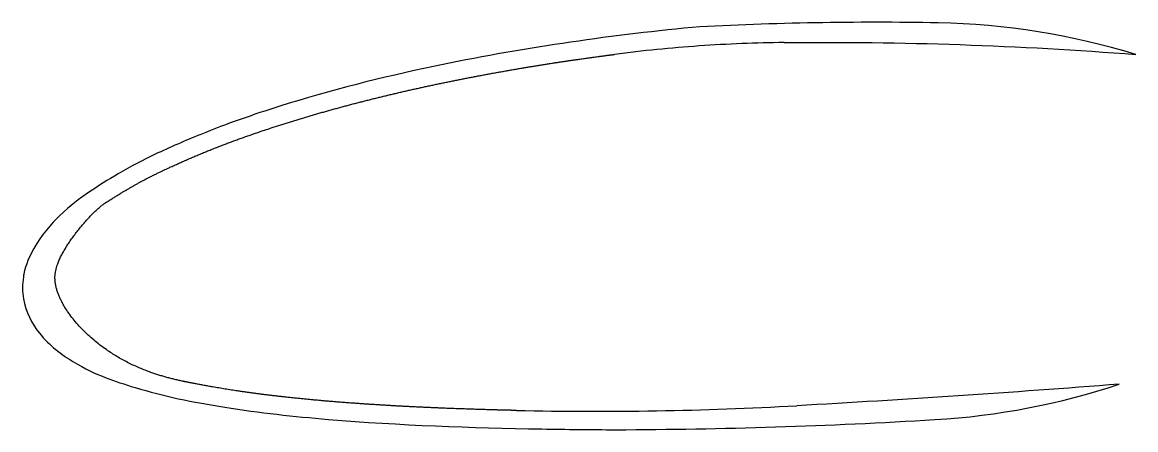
# Model space of a CAD drawing. Header units: millimetres. Extents: x -12 to 142, y -13 to 44.
import ezdxf

# ---------------------------------------------------------------- set-up
doc = ezdxf.new("R2010")
doc.units = ezdxf.units.MM

msp = doc.modelspace()

# ---------------------------------------------------------------- linework, layer by layer
for points in [[(93.31, 41.07, -0.02218), (142.05, 39.42, 0.069683), (114.66, 43.8, 0.018977), (80.52, 43.18)], [(69.95, -12.66, 0.013837), (114.2, -11.26, 0.065396), (139.77, -6.34, -0.005605), (95.03, -9.33)]]:
    msp.add_lwpolyline(points, format="xyb")
for points, degree, knots in [([(80.52, 43.18), (68.52, 41.99), (56.54, 40.26), (44.66, 37.75), (37.5, 36.25), (30.38, 34.46), (23.33, 32.24), (19.65, 31.07), (16.01, 29.81), (12.37, 28.33), (10.24, 27.47), (8.13, 26.55), (6.05, 25.56), (4.36, 24.76), (2.63, 23.86), (0.92, 22.86), (-0.51, 22.02), (-1.88, 21.16), (-3.18, 20.27), (-4.46, 19.4), (-5.73, 18.46), (-7.16, 17.07), (-8.37, 15.89), (-9.71, 14.38), (-10.78, 12.5), (-11.39, 11.43), (-11.89, 10.24), (-12.17, 8.96)], 3, [0.90051816, 0.90051816, 0.90051816, 0.90051816, 0.93727796, 0.93727796, 0.93727796, 0.95941444, 0.95941444, 0.95941444, 0.97095093, 0.97095093, 0.97095093, 0.97770557, 0.97770557, 0.97770557, 0.98320231, 0.98320231, 0.98320231, 0.98780009, 0.98780009, 0.98780009, 0.99229232, 0.99229232, 0.99229232, 0.99607369, 0.99607369, 0.99607369, 0.99821606, 0.99821606, 0.99821606, 0.99821606]), ([(93.31, 41.07), (89.37, 41.03), (85.44, 40.87), (77.58, 40.33), (73.67, 39.94), (69.76, 39.43)], 3, [0, 0, 0, 0, 1.180813, 1.180813, 2.361626, 2.361626, 2.361626, 2.361626]), ([(-0.97, 18.74), (-0.21, 19.24), (1.49, 20.31), (4.32, 22.01), (7.82, 23.67), (12.57, 25.79), (17.35, 27.61), (22.21, 29.29), (27.05, 30.79), (31.93, 32.17), (36.81, 33.43), (41.71, 34.58), (46.61, 35.63), (51.53, 36.59), (56.45, 37.47), (61.08, 38.22), (64.73, 38.76), (67.4, 39.12), (69.07, 39.34), (69.76, 39.43)], 5, [-0.98682004, -0.98682004, -0.98682004, -0.98682004, -0.98682004, -0.98682004, -0.9822258, -0.97693593, -0.97171882, -0.9665393, -0.96138317, -0.95624304, -0.95111457, -0.94599496, -0.9408823, -0.93577524, -0.93067279, -0.92557417, -0.92047882, -0.91538625, -0.9118374, -0.9118374, -0.9118374, -0.9118374, -0.9118374, -0.9118374]), ([(-7.83, 8.84), (-7.82, 8.98), (-7.53, 11.13), (-6.06, 13.55), (-2.84, 17.51), (-0.97, 18.74)], 4, [1.7005361, 1.7005361, 1.7005361, 1.7005361, 1.7005361, 1.7201419, 2, 2, 2, 2, 2]), ([(9.87, -5.93), (5.16, -4.93), (-1.03, -2.83), (-6.86, 2.95), (-7.85, 7.66), (-7.85, 8.49)], 4, [1.0000091, 1.0000091, 1.0000091, 1.0000091, 1.0000091, 1.5707344, 1.6882541, 1.6882541, 1.6882541, 1.6882541, 1.6882541]), ([(-12.22, 5.5), (-11.93, 3.71), (-11.07, 2.06), (-10, 0.72), (-8.61, -1), (-6.9, -2.26), (-5.36, -3.2), (-3.69, -4.23), (-2.23, -4.88), (-0.9, -5.4), (0.5, -5.94), (1.83, -6.37), (3.27, -6.8), (5.23, -7.4), (7.29, -7.93), (9.24, -8.35), (11.41, -8.81), (13.53, -9.19), (15.69, -9.53), (20.54, -10.31), (25.31, -10.82), (30.07, -11.22), (40.02, -12.05), (49.86, -12.39), (59.66, -12.55), (63.1, -12.61), (66.52, -12.65), (69.95, -12.66)], 3, [0, 0, 0, 0, 0.00290347, 0.00290347, 0.00290347, 0.00663048, 0.00663048, 0.00663048, 0.0106974, 0.0106974, 0.0106974, 0.01496058, 0.01496058, 0.01496058, 0.02082686, 0.02082686, 0.02082686, 0.02735537, 0.02735537, 0.02735537, 0.04202836, 0.04202836, 0.04202836, 0.07267847, 0.07267847, 0.07267847, 0.08342407, 0.08342407, 0.08342407, 0.08342407]), ([(56.17, -9.98), (56.02, -9.98), (54.93, -9.96), (52.88, -9.91), (49.87, -9.82), (45.9, -9.68), (41.09, -9.46), (36.27, -9.19), (31.43, -8.84), (26.56, -8.42), (21.64, -7.87), (17.35, -7.31), (13.95, -6.72), (11.61, -6.29), (10.25, -6.01), (9.87, -5.93)], 5, [-0.06897971, -0.06897971, -0.06897971, -0.06897971, -0.06897971, -0.06897971, -0.06823871, -0.06325818, -0.05826915, -0.05327023, -0.04825959, -0.0432348, -0.03819244, -0.0331274, -0.02803134, -0.02288876, -0.02094307, -0.02094307, -0.02094307, -0.02094307, -0.02094307, -0.02094307]), ([(56.17, -9.98), (62.64, -10.13), (69.13, -10.14), (82.08, -9.93), (88.56, -9.69), (95.03, -9.33)], 3, [0, 0, 0, 0, 1.944114, 1.944114, 3.888228, 3.888228, 3.888228, 3.888228])]:
    msp.add_open_spline(points, degree=degree, knots=knots)
for points in [[(-12.23, 8.49), (-12.38, 7.52), (-12.39, 6.5), (-12.22, 5.5)], [(-12.2, 8.76), (-12.21, 8.67), (-12.22, 8.58), (-12.23, 8.49)], [(-12.17, 8.96), (-12.18, 8.89), (-12.19, 8.83), (-12.2, 8.76)], [(-7.85, 8.67), (-7.84, 8.72), (-7.84, 8.78), (-7.83, 8.84)], [(-7.85, 8.49), (-7.85, 8.55), (-7.85, 8.61), (-7.85, 8.67)]]:
    msp.add_open_spline(points, degree=3)

doc.saveas('drawing.dxf')
